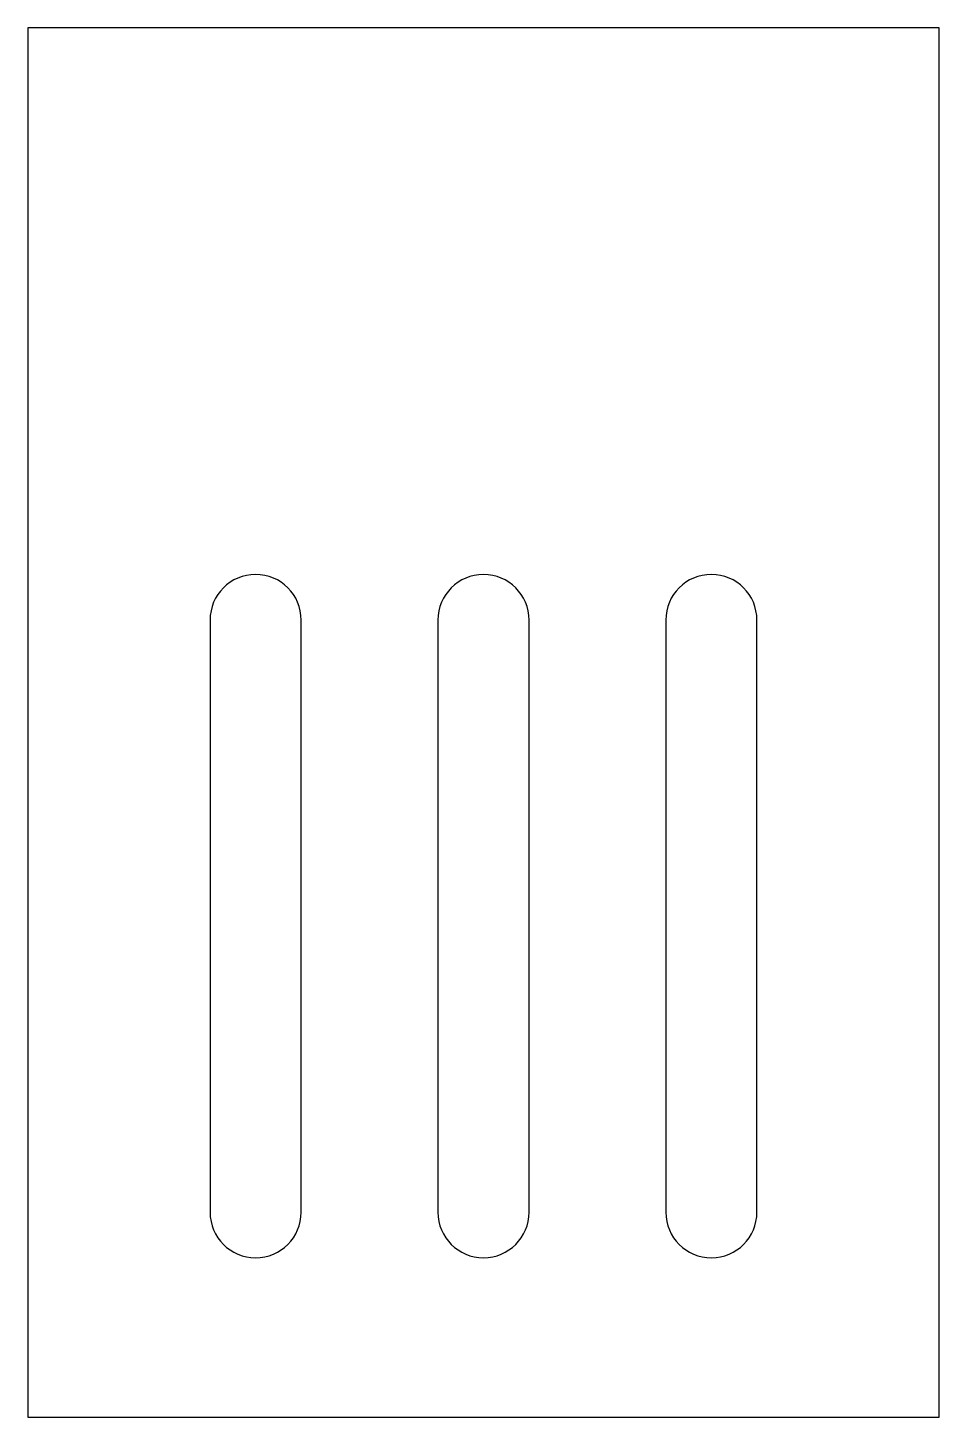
# Model space of a CAD drawing. Header units: millimetres. Extents: x 0 to 40, y 0 to 61.
import ezdxf

# ---------------------------------------------------------------- set-up
doc = ezdxf.new("R2010")
doc.units = ezdxf.units.MM
doc.layers.add('CUT_HOLES', color=7, linetype='Continuous')
doc.layers.add('CUT_OUTER', color=7, linetype='Continuous')

msp = doc.modelspace()

# ---------------------------------------------------------------- linework, layer by layer
at = {"layer": 'CUT_HOLES'}
for points in [[(12, 9), (12, 35, 1), (8, 35), (8, 9, 1)], [(22, 9), (22, 35, 1), (18, 35), (18, 9, 1)], [(32, 9), (32, 35, 1), (28, 35), (28, 9, 1)]]:
    msp.add_lwpolyline(points, format="xyb", close=True, dxfattribs=at)
at = {"layer": 'CUT_OUTER'}
msp.add_lwpolyline([(0, 0), (40, 0), (40, 61), (0, 61)], close=True, dxfattribs=at)

doc.saveas('drawing.dxf')
